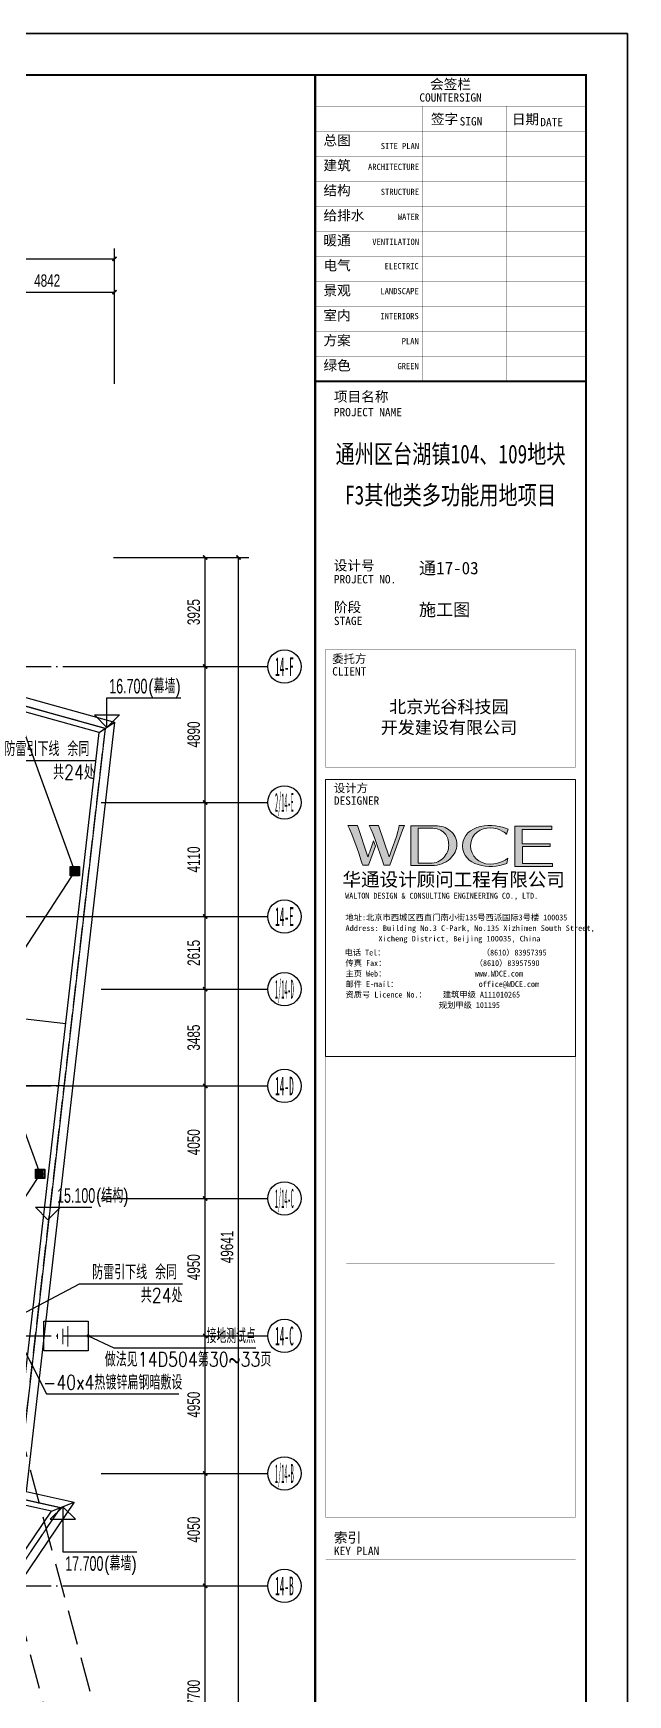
# Model space of a CAD drawing. Extents: x -233336 to 840473, y -28113 to 330904.
# Drawn here: x 807803 to 829204, y 268472 to 328295 of the extents above; entities that cross this region are included whole.
import ezdxf
from ezdxf.enums import TextEntityAlignment as Align
from ezdxf.xclip import XClip

# ---------------------------------------------------------------- set-up
doc = ezdxf.new("R2010")
doc.units = 0
doc.header["$LTSCALE"] = 1000
doc.header["$XCLIPFRAME"] = 2
for name, pattern in [('104-14# 核心筒$0$DOTE', [2.42, 2, -0.2, 0.02, -0.2]), ('DASH', [0.35, 0.25, -0.1]), ('X-104 14#平面$0$DASH', [0.35, 0.25, -0.1])]:
    doc.linetypes.add(name, pattern=pattern)
doc.layers.get('0').update_dxf_attribs({"linetype": 'CONTINUOUS'})
doc.layers.get('Defpoints').update_dxf_attribs({"linetype": 'CONTINUOUS'})
for name, color, linetype in [('104-14# 核心筒$0$01-标注_轴线坐标', 8, 'CONTINUOUS'), ('104-14# 核心筒$0$A_AXIS-轴线', 8, '104-14# 核心筒$0$DOTE'), ('104-14# 核心筒$0$AXIS_TEXT', 7, 'CONTINUOUS'), ('AXIS_TEXT', 7, 'CONTINUOUS'), ('DIM-插座', 80, 'CONTINUOUS'), ('ELEMENT', 3, 'CONTINUOUS'), ('EQUIP-插座', 80, 'CONTINUOUS'), ('LIGHTNING_DIM', 80, 'CONTINUOUS'), ('TEL_LEAD', 80, 'CONTINUOUS'), ('WIRE-避雷', 130, 'CONTINUOUS'), ('X-104 14#平面$0$01-标注_标高', 8, 'CONTINUOUS'), ('X-104 14#平面$0$02-TEXT_标注', 9, 'CONTINUOUS'), ('X-104 14#平面$0$A-O_分水线', 8, 'CONTINUOUS'), ('X-104 14#平面$0$A-O_屋面', 8, 'CONTINUOUS'), ('X-104 14#平面$0$A-TECH_结构', 8, 'CONTINUOUS')]:
    doc.layers.add(name, color=color, linetype=linetype)
doc.layers.add('X-104 14#平面$0$04-不打印_辅助线', color=8, linetype='CONTINUOUS', plot=False)
doc.styles.add('104-14# 核心筒$0$_TCH_AXIS', font='STXIHEI.TTF', dxfattribs={"width": 0.8})
doc.styles.add('104-14# 核心筒$0$_TCH_DIM_T3', font='ros.shx', dxfattribs={"width": 0.705882, "bigfont": 'jd.shx'})
doc.styles.add('_TEL_DIM', font='ROMANS2', dxfattribs={"width": 0.8, "height": 3.5, "bigfont": 'HZDF2'})
doc.styles.add('COMPLEX', font='COMPLEX')
doc.styles.get("Standard").update_dxf_attribs({"font": 'GBENOR', "bigfont": 'GBCBIG'})
doc.styles.add('X-104 14#平面$0$_TCH_DIM', font='ros.shx', dxfattribs={"width": 0.8, "bigfont": 'jd.shx'})
doc.styles.add('图签信息$0$hwxh', font='STXIHEI.TTF')
doc.styles.add('图签信息$0$华文细黑', font='STXIHEI.TTF', dxfattribs={"height": 10})
doc.dimstyles.new('104-14# 核心筒$0$_TCH_ARCH&&150', dxfattribs={"dimtxt": 446.25, "dimasz": 150, "dimexe": 375, "dimexo": 450, "dimgap": 189.375, "dimtad": 1, "dimdec": 0, "dimzin": 0, "dimdsep": 46, "dimtxsty": '104-14# 核心筒$0$_TCH_DIM_T3', "dimblk": '104-14# 核心筒$0$_ArchTick', "dimcen": 0.09, "dimclrt": 7, "dimazin": 2, "dimtfac": 1, "dimtdec": 0, "dimtix": 1, "dimtmove": 2, "dimatfit": 3, "dimfxl": 0, "dimtolj": 1, "dimtzin": 0, "dimarcsym": 0})

# ---------------------------------------------------------------- blocks, each defined once
blk = doc.blocks.new('图框-A1+1-4')
for points, const_width in [([(0, 0), (1051, 0), (1051, 594), (0, 594)], 0.05), ([(976, 584), (25, 584), (25, 10), (976, 10)], 0.5)]:
    blk.add_lwpolyline(points, close=True, dxfattribs=dict(const_width=const_width))
at = {"const_width": 0.05}
blk.add_lwpolyline([(1051, 297), (1049, 297)], dxfattribs=at)
blk = doc.blocks.new('图签信息$0$logo2')
h = blk.add_hatch(color=7)
h.paths.add_polyline_path([(19.02, -7.36), (15.84, -7.36), (15.84, -3.97), (18.97, -3.97), (18.97, -4.24), (16.46, -4.24), (16.46, -5.45), (18.81, -5.45), (18.81, -5.69), (16.47, -5.69), (16.47, -7.12), (19.02, -7.12)])
edge = h.paths.add_edge_path()
edge.add_spline(control_points=[(15.26, -4.21), (15.26, -4.21), (15.13, -4.65), (15.13, -4.65), (15.13, -4.65), (14.62, -4.1), (13.73, -4.1), (13.04, -4.1), (12.07, -4.54), (12.08, -5.62), (12.08, -6.49), (12.77, -7.16), (13.73, -7.17), (14.66, -7.17), (15.23, -6.68), (15.23, -6.68), (15.23, -6.68), (15.16, -7.11), (15.16, -7.11), (13.63, -7.7), (11.42, -7.29), (11.41, -5.64), (11.4, -3.72), (14.16, -3.66), (15.26, -4.21)], knot_values=[0, 0, 0, 0, 1, 1, 1, 2, 2, 2, 3, 3, 3, 4, 4, 4, 5, 5, 5, 6, 6, 6, 7, 7, 7, 8, 8, 8, 8], degree=3, periodic=0)
edge = h.paths.add_edge_path(flags=16)
edge.add_spline(control_points=[(10.23, -5.57), (10.23, -5.16), (10.12, -4.83), (9.9, -4.58), (9.63, -4.27), (9.23, -4.12), (8.69, -4.12), (8.69, -4.12), (7.64, -4.12), (7.64, -4.12), (7.64, -4.12), (7.64, -7.1), (7.64, -7.1), (7.64, -7.1), (8.66, -7.1), (8.66, -7.1), (9.13, -7.1), (9.52, -6.93), (9.82, -6.6), (10.09, -6.31), (10.23, -5.96), (10.23, -5.57)], knot_values=[0, 0, 0, 0, 1, 1, 1, 2, 2, 2, 3, 3, 3, 4, 4, 4, 5, 5, 5, 6, 6, 6, 7, 7, 7, 7], degree=3, periodic=0)
edge = h.paths.add_edge_path()
edge.add_spline(control_points=[(10.92, -5.51), (10.92, -5.96), (10.72, -6.37), (10.34, -6.72), (9.92, -7.1), (9.41, -7.29), (8.82, -7.29), (8.82, -7.29), (7.03, -7.29), (7.03, -7.29), (7.03, -7.29), (7.03, -3.92), (7.03, -3.92), (7.03, -3.92), (9.1, -3.92), (9.1, -3.92), (9.59, -3.92), (10.01, -4.06), (10.36, -4.34), (10.73, -4.64), (10.92, -5.03), (10.92, -5.51)], knot_values=[0, 0, 0, 0, 1, 1, 1, 2, 2, 2, 3, 3, 3, 4, 4, 4, 5, 5, 5, 6, 6, 6, 7, 7, 7, 7], degree=3, periodic=0)
at = {"lineweight": 0}
blk.add_lwpolyline([(19.02, -7.36), (15.84, -7.36), (15.84, -3.97), (18.97, -3.97), (18.97, -4.24), (16.46, -4.24), (16.46, -5.45), (18.81, -5.45), (18.81, -5.69), (16.47, -5.69), (16.47, -7.12), (19.02, -7.12), (19.02, -7.36)], dxfattribs=at)
for points, knots in [([(10.92, -5.51), (10.92, -5.96), (10.72, -6.37), (10.34, -6.72), (9.92, -7.1), (9.41, -7.29), (8.82, -7.29), (8.82, -7.29), (7.03, -7.29), (7.03, -7.29), (7.03, -7.29), (7.03, -3.92), (7.03, -3.92), (7.03, -3.92), (9.1, -3.92), (9.1, -3.92), (9.59, -3.92), (10.01, -4.06), (10.36, -4.34), (10.73, -4.64), (10.92, -5.03), (10.92, -5.51)], [0, 0, 0, 0, 1, 1, 1, 2, 2, 2, 3, 3, 3, 4, 4, 4, 5, 5, 5, 6, 6, 6, 7, 7, 7, 7]), ([(10.23, -5.57), (10.23, -5.16), (10.12, -4.83), (9.9, -4.58), (9.63, -4.27), (9.23, -4.12), (8.69, -4.12), (8.69, -4.12), (7.64, -4.12), (7.64, -4.12), (7.64, -4.12), (7.64, -7.1), (7.64, -7.1), (7.64, -7.1), (8.66, -7.1), (8.66, -7.1), (9.13, -7.1), (9.52, -6.93), (9.82, -6.6), (10.09, -6.31), (10.23, -5.96), (10.23, -5.57)], [0, 0, 0, 0, 1, 1, 1, 2, 2, 2, 3, 3, 3, 4, 4, 4, 5, 5, 5, 6, 6, 6, 7, 7, 7, 7]), ([(15.26, -4.21), (15.26, -4.21), (15.13, -4.65), (15.13, -4.65), (15.13, -4.65), (14.62, -4.1), (13.73, -4.1), (13.04, -4.1), (12.07, -4.54), (12.08, -5.62), (12.08, -6.49), (12.77, -7.16), (13.73, -7.17), (14.66, -7.17), (15.23, -6.68), (15.23, -6.68), (15.23, -6.68), (15.16, -7.11), (15.16, -7.11), (13.63, -7.7), (11.42, -7.29), (11.41, -5.64), (11.4, -3.72), (14.16, -3.66), (15.26, -4.21)], [0, 0, 0, 0, 1, 1, 1, 2, 2, 2, 3, 3, 3, 4, 4, 4, 5, 5, 5, 6, 6, 6, 7, 7, 7, 8, 8, 8, 8])]:
    blk.add_open_spline(points, degree=3, knots=knots, dxfattribs=at)
blk = doc.blocks.new('图签信息$0$logo1')
h = blk.add_hatch(color=8)
edge = h.paths.add_edge_path()
edge.add_spline(control_points=[(3.86, -5.21), (3.63, -5.88), (3.39, -6.56), (3.39, -6.56), (3.39, -6.56), (2.5, -3.91), (2.5, -3.91), (2.5, -3.91), (1.8, -3.91), (1.69, -3.91), (2.02, -4.39), (2.95, -7.27), (2.95, -7.27), (2.95, -7.27), (3.44, -7.27), (3.44, -7.27), (3.44, -7.27), (4.03, -5.66), (4.03, -5.66), (4.03, -5.66), (3.86, -5.21), (3.86, -5.21)], knot_values=[0, 0, 0, 0, 1, 1, 1, 2, 2, 2, 3, 3, 3, 4, 4, 4, 5, 5, 5, 6, 6, 6, 7, 7, 7, 7], degree=3, periodic=0)
h = blk.add_hatch(color=7)
edge = h.paths.add_edge_path()
edge.add_spline(control_points=[(6.04, -3.91), (6.09, -4.1), (5.2, -6.56), (5.2, -6.56), (5.2, -6.56), (4.3, -3.91), (4.3, -3.91), (4.3, -3.91), (3.6, -3.91), (3.49, -3.91), (3.82, -4.39), (4.75, -7.27), (4.75, -7.27), (4.75, -7.27), (5.24, -7.27), (5.24, -7.27), (5.24, -7.27), (6.33, -4.3), (6.33, -4.3), (6.33, -4.3), (6.48, -3.91), (6.48, -3.91), (6.48, -3.91), (6.21, -3.91), (6.04, -3.91)], knot_values=[0, 0, 0, 0, 1, 1, 1, 2, 2, 2, 3, 3, 3, 4, 4, 4, 5, 5, 5, 6, 6, 6, 7, 7, 7, 8, 8, 8, 8], degree=3, periodic=0)
at = {"color": 8, "lineweight": 0}
blk.add_open_spline([(3.86, -5.21), (3.63, -5.88), (3.39, -6.56), (3.39, -6.56), (3.39, -6.56), (2.5, -3.91), (2.5, -3.91), (2.5, -3.91), (1.8, -3.91), (1.69, -3.91), (2.02, -4.39), (2.95, -7.27), (2.95, -7.27), (2.95, -7.27), (3.44, -7.27), (3.44, -7.27), (3.44, -7.27), (4.03, -5.66), (4.03, -5.66), (4.03, -5.66), (3.86, -5.21), (3.86, -5.21)], degree=3, knots=[0, 0, 0, 0, 1, 1, 1, 2, 2, 2, 3, 3, 3, 4, 4, 4, 5, 5, 5, 6, 6, 6, 7, 7, 7, 7], dxfattribs=at)
at = {"lineweight": 0}
blk.add_open_spline([(6.04, -3.91), (6.09, -4.1), (5.2, -6.56), (5.2, -6.56), (5.2, -6.56), (4.3, -3.91), (4.3, -3.91), (4.3, -3.91), (3.6, -3.91), (3.49, -3.91), (3.82, -4.39), (4.75, -7.27), (4.75, -7.27), (4.75, -7.27), (5.24, -7.27), (5.24, -7.27), (5.24, -7.27), (6.33, -4.3), (6.33, -4.3), (6.33, -4.3), (6.48, -3.91), (6.48, -3.91), (6.48, -3.91), (6.21, -3.91), (6.04, -3.91)], degree=3, knots=[0, 0, 0, 0, 1, 1, 1, 2, 2, 2, 3, 3, 3, 4, 4, 4, 5, 5, 5, 6, 6, 6, 7, 7, 7, 8, 8, 8, 8], dxfattribs=at)
blk.add_blockref('图签信息$0$logo2', (0, 0))
blk = doc.blocks.new('图签信息$0$时间-logo')
at = {"layer": 'Defpoints', "lineweight": 0}
blk.add_lwpolyline([(0, -23.46), (-21.17, -23.46), (-21.17, 0), (0, 0), (0, -23.46)], dxfattribs=at)
blk.add_blockref('图签信息$0$logo1', (-20.97, 0))
at = {"style": '图签信息$0$hwxh'}
for s, height, p in [('华通设计顾问工程有限公司 ', 1.15, (-19.73, -9.05)), ('WALTON DESIGN & CONSULTING ENGINEERING CO., LTD.', 0.5, (-19.5, -10.1)), ('Address: Building No.3 C-Park, No.135 Xizhimen South Street, ', 0.47, (-19.48, -12.83)), ('地址:北京市西城区西直门南小街135号西派国际3号楼 100035', 0.5, (-19.48, -11.94)), ('Xicheng District, Beijing 100035, China ', 0.47, (-16.69, -13.72)), ('电话 Tel：                        （8610）83957395 ', 0.5, (-19.56, -14.91)), ('传真 Fax：                      （8610）83957590 ', 0.5, (-19.48, -15.8)), ('主页 Web：                      www.WDCE.com ', 0.5, (-19.48, -16.69)), ('资质号 Licence No.：    建筑甲级 A111010265 ', 0.5, (-19.48, -18.47)), ('邮件 E-mail：                    office@WDCE.com ', 0.5, (-19.48, -17.58)), ('   规划甲级 101195', 0.5, (-12.6, -19.36))]:
    blk.add_text(s, height=height, dxfattribs=at).set_placement(p)
blk = doc.blocks.new('图签信息')
at = {"const_width": 0.5}
for points in [[(-65, 574), (-65, 500.5), (0, 500.5), (0, 574)], [(-65, 0), (0, 0), (0, 500.5), (-65, 500.5)]]:
    blk.add_lwpolyline(points, close=True, dxfattribs=at)
at = {"const_width": 0.05}
for points in [[(-65, 566.5), (0, 566.5)], [(-39.14, 566.5), (-39.14, 500.5)], [(-19.1, 566.5), (-19.1, 500.5)], [(-65, 560.5), (0, 560.5)], [(-65, 554.5), (0, 554.5)], [(-65, 548.5), (0, 548.5)], [(-65, 542.5), (0, 542.5)], [(-65, 536.5), (0, 536.5)], [(-65, 530.5), (0, 530.5)], [(-65, 524.5), (0, 524.5)], [(-65, 518.5), (0, 518.5)], [(-65, 512.5), (0, 512.5)], [(-65, 512.5), (0, 512.5)], [(-65, 506.5), (0, 506.5)], [(-65, 500.5), (0, 500.5)], [(-62.5, 450.87), (-2.5, 450.87)], [(-62.5, 440.87), (-2.5, 440.87)], [(-2.5, 407.85), (-2.5, 436.12), (-62.5, 436.12), (-62.5, 407.85)], [(-62.5, 407.85), (-2.5, 407.85)], [(-62.5, 404.92), (-62.5, 227.83)], [(-62.5, 404.92), (-2.5, 404.92)], [(-62.5, 227.83), (-2.5, 227.83), (-2.5, 404.92)], [(-57.5, 338.36), (-7.5, 338.36)], [(-57.5, 288.83), (-7.5, 288.83)], [(-57.5, 234.85), (-7.5, 234.85)], [(-62.5, 227.83), (-2.5, 227.83)], [(-62.5, 217.74), (-2.5, 217.74)]]:
    blk.add_lwpolyline(points, dxfattribs=at)
at = {"ltscale": 0.001, "xscale": 2.834689937531525, "yscale": 2.834689937531525, "zscale": 2.834689937531525}
blk.add_blockref('图签信息$0$时间-logo', (-2.5, 404.92), dxfattribs=at)
at = {"style": '图签信息$0$华文细黑'}
for s, height, p in [('会签栏', 2.4, (-32.5, 573)), ('COUNTERSIGN', 2, (-32.5, 569.6))]:
    blk.add_text(s, height=height, dxfattribs=at).set_placement(p, align=Align.TOP_CENTER)
for s, height, p in [('签字', 2.4, (-37.22, 564.63)), ('SIGN', 2, (-30.32, 563.88)), ('日期', 2.4, (-17.79, 564.58)), ('DATE', 2, (-10.96, 563.7)), ('总图', 2.4, (-63, 559.5)), ('建筑', 2.4, (-63, 553.5)), ('结构', 2.4, (-63, 547.5)), ('给排水', 2.4, (-63, 541.5)), ('暖通', 2.4, (-63, 535.5)), ('电气', 2.4, (-63, 529.5)), ('景观', 2.4, (-63, 523.5)), ('室内', 2.4, (-63, 517.5)), ('方案', 2.4, (-63, 511.5)), ('绿色', 2.4, (-63, 505.5)), ('项目名称', 2.4, (-60.5, 498)), ('PROJECT NAME', 2, (-60.5, 494.08)), ('设计号', 2.4, (-60.54, 457.48)), ('PROJECT NO.', 2, (-60.5, 453.97)), ('阶段', 2.4, (-60.5, 447.47)), ('STAGE', 2, (-60.5, 443.97)), ('委托方', 2, (-60.9, 434.86)), ('CLIENT', 2, (-60.9, 431.86)), ('设计方', 2, (-60.5, 403.83)), ('DESIGNER', 2, (-60.5, 400.83)), ('索引', 2.4, (-60.5, 224.14)), ('KEY PLAN', 2, (-60.5, 220.74))]:
    blk.add_text(s, height=height, dxfattribs=at).set_placement(p, align=Align.TOP_LEFT)
for s, p in [('SITE PLAN', (-40.06, 557.7)), ('ARCHITECTURE', (-40.06, 552.7)), ('STRUCTURE', (-40.06, 546.7)), ('WATER', (-40.06, 540.7)), ('VENTILATION', (-40.06, 534.7)), ('ELECTRIC', (-40.14, 528.89)), ('LANDSCAPE', (-40.14, 522.89)), ('INTERIORS', (-40.14, 516.89)), ('PLAN', (-40.14, 510.89)), ('GREEN', (-40.14, 504.89))]:
    blk.add_text(s, height=1.5, dxfattribs=at).set_placement(p, align=Align.TOP_RIGHT)
at = {"color": 4, "style": '图签信息$0$华文细黑', "width": 0.75}
for s, p in [('通州区台湖镇104、109地块', (-32.5, 480.78)), ('F3其他类多功能用地项目', (-32.5, 470.91))]:
    blk.add_text(s, height=4.5, dxfattribs=at).set_placement(p, align=Align.CENTER)
at = {"color": 4, "ltscale": 0.001, "char_height": 3, "width": 58.4895, "style": '图签信息$0$华文细黑'}
for s, insert, attachment_point in [('通17-03', (-40.06, 455.51), 4), ('施工图', (-40.06, 445.51), 4), ('北京光谷科技园\\P开发建设有限公司', (-32.9, 419.71), 5)]:
    blk.add_mtext(s, dxfattribs=dict(at, insert=insert, attachment_point=attachment_point))
blk = doc.blocks.new('图签-A1')
at = {"color": 2}
blk.add_blockref('图签信息', (0, 0), dxfattribs=at)
blk = doc.blocks.new('104-14# 核心筒$0$_ArchTick')
at = {"color": 0, "linetype": 'ByBlock', "const_width": 0.4}
blk.add_lwpolyline([(-0.5, -0.5), (0.5, 0.5)], dxfattribs=at)
blk = doc.blocks.new('*D452')
at = {"layer": '104-14# 核心筒$0$01-标注_轴线坐标', "color": 0, "lineweight": -2}
for p, q in [((115900, 318284), (115900, 321959)), ((120742, 318284), (120742, 321959)), ((115900, 321584), (120742, 321584))]:
    blk.add_line(p, q, dxfattribs=at)
at = {"layer": 'Defpoints', "color": 0}
for p in [(120742, 321584), (115900, 317834), (120742, 317834)]:
    blk.add_point(p, dxfattribs=at)
at = {"layer": '104-14# 核心筒$0$01-标注_轴线坐标', "color": 0, "lineweight": -2, "xscale": 150, "yscale": 150, "zscale": 150, "rotation": 180}
blk.add_blockref('104-14# 核心筒$0$_ArchTick', (115900, 321584), dxfattribs=at)
at = {"layer": '104-14# 核心筒$0$01-标注_轴线坐标', "color": 0, "lineweight": -2, "xscale": 150, "yscale": 150, "zscale": 150}
blk.add_blockref('104-14# 核心筒$0$_ArchTick', (120742, 321584), dxfattribs=at)
at = {"layer": '104-14# 核心筒$0$01-标注_轴线坐标', "color": 7, "insert": (118321, 321996), "char_height": 446.2, "attachment_point": 5, "style": '104-14# 核心筒$0$_TCH_DIM_T3'}
blk.add_mtext('\\A1;4842', dxfattribs=at)
blk = doc.blocks.new('_AXISO')
blk.add_circle((0, 0), 0.5)
at = {"layer": 'AXIS_TEXT', "style": 'COMPLEX', "width": 1.041667}
blk.add_attdef('A', text='', height=0.56, dxfattribs=at).set_placement((-0.25, -0.28), (0.25, -0.28), align=Align.FIT)
blk = doc.blocks.new('*D461')
at = {"layer": '104-14# 核心筒$0$01-标注_轴线坐标', "color": 0, "lineweight": -2}
for p, q in [((120710, 275000), (124385, 275000)), ((124010, 267300), (124010, 275000)), ((120710, 267300), (124385, 267300))]:
    blk.add_line(p, q, dxfattribs=at)
at = {"layer": 'Defpoints', "color": 0}
for p in [(120260, 275000), (124010, 275000), (120260, 267300)]:
    blk.add_point(p, dxfattribs=at)
at = {"layer": '104-14# 核心筒$0$01-标注_轴线坐标', "color": 0, "lineweight": -2, "xscale": 150, "yscale": 150, "zscale": 150}
for p, rotation in [((124010, 275000), 90), ((124010, 267300), 270)]:
    blk.add_blockref('104-14# 核心筒$0$_ArchTick', p, dxfattribs=dict(at, rotation=rotation))
at = {"layer": '104-14# 核心筒$0$01-标注_轴线坐标', "color": 7, "insert": (123597, 271150), "char_height": 446.2, "attachment_point": 5, "rotation": 90, "style": '104-14# 核心筒$0$_TCH_DIM_T3'}
blk.add_mtext('\\A1;7700', dxfattribs=at)
blk = doc.blocks.new('*D462')
at = {"layer": '104-14# 核心筒$0$01-标注_轴线坐标', "color": 0, "lineweight": -2}
for p, q in [((120710, 279050), (124385, 279050)), ((124010, 275000), (124010, 279050)), ((120710, 275000), (124385, 275000))]:
    blk.add_line(p, q, dxfattribs=at)
at = {"layer": 'Defpoints', "color": 0}
for p in [(120260, 279050), (124010, 279050), (120260, 275000)]:
    blk.add_point(p, dxfattribs=at)
at = {"layer": '104-14# 核心筒$0$01-标注_轴线坐标', "color": 0, "lineweight": -2, "xscale": 150, "yscale": 150, "zscale": 150}
for p, rotation in [((124010, 279050), 90), ((124010, 275000), 270)]:
    blk.add_blockref('104-14# 核心筒$0$_ArchTick', p, dxfattribs=dict(at, rotation=rotation))
at = {"layer": '104-14# 核心筒$0$01-标注_轴线坐标', "color": 7, "insert": (123597, 277025), "char_height": 446.2, "attachment_point": 5, "rotation": 90, "style": '104-14# 核心筒$0$_TCH_DIM_T3'}
blk.add_mtext('\\A1;4050', dxfattribs=at)
blk = doc.blocks.new('*D463')
at = {"layer": '104-14# 核心筒$0$01-标注_轴线坐标', "color": 0, "lineweight": -2}
for p, q in [((120710, 284000), (124385, 284000)), ((124010, 279050), (124010, 284000)), ((120710, 279050), (124385, 279050))]:
    blk.add_line(p, q, dxfattribs=at)
at = {"layer": 'Defpoints', "color": 0}
for p in [(120260, 284000), (124010, 284000), (120260, 279050)]:
    blk.add_point(p, dxfattribs=at)
at = {"layer": '104-14# 核心筒$0$01-标注_轴线坐标', "color": 0, "lineweight": -2, "xscale": 150, "yscale": 150, "zscale": 150}
for p, rotation in [((124010, 284000), 90), ((124010, 279050), 270)]:
    blk.add_blockref('104-14# 核心筒$0$_ArchTick', p, dxfattribs=dict(at, rotation=rotation))
at = {"layer": '104-14# 核心筒$0$01-标注_轴线坐标', "color": 7, "insert": (123597, 281525), "char_height": 446.2, "attachment_point": 5, "rotation": 90, "style": '104-14# 核心筒$0$_TCH_DIM_T3'}
blk.add_mtext('\\A1;4950', dxfattribs=at)
blk = doc.blocks.new('*D464')
at = {"layer": '104-14# 核心筒$0$01-标注_轴线坐标', "color": 0, "lineweight": -2}
for p, q in [((120710, 288950), (124385, 288950)), ((124010, 284000), (124010, 288950)), ((120710, 284000), (124385, 284000))]:
    blk.add_line(p, q, dxfattribs=at)
at = {"layer": 'Defpoints', "color": 0}
for p in [(120260, 288950), (124010, 288950), (120260, 284000)]:
    blk.add_point(p, dxfattribs=at)
at = {"layer": '104-14# 核心筒$0$01-标注_轴线坐标', "color": 0, "lineweight": -2, "xscale": 150, "yscale": 150, "zscale": 150}
for p, rotation in [((124010, 288950), 90), ((124010, 284000), 270)]:
    blk.add_blockref('104-14# 核心筒$0$_ArchTick', p, dxfattribs=dict(at, rotation=rotation))
at = {"layer": '104-14# 核心筒$0$01-标注_轴线坐标', "color": 7, "insert": (123597, 286475), "char_height": 446.2, "attachment_point": 5, "rotation": 90, "style": '104-14# 核心筒$0$_TCH_DIM_T3'}
blk.add_mtext('\\A1;4950', dxfattribs=at)
blk = doc.blocks.new('*D465')
at = {"layer": '104-14# 核心筒$0$01-标注_轴线坐标', "color": 0, "lineweight": -2}
for p, q in [((120710, 293000), (124385, 293000)), ((124010, 288950), (124010, 293000)), ((120710, 288950), (124385, 288950))]:
    blk.add_line(p, q, dxfattribs=at)
at = {"layer": 'Defpoints', "color": 0}
for p in [(120260, 293000), (124010, 293000), (120260, 288950)]:
    blk.add_point(p, dxfattribs=at)
at = {"layer": '104-14# 核心筒$0$01-标注_轴线坐标', "color": 0, "lineweight": -2, "xscale": 150, "yscale": 150, "zscale": 150}
for p, rotation in [((124010, 293000), 90), ((124010, 288950), 270)]:
    blk.add_blockref('104-14# 核心筒$0$_ArchTick', p, dxfattribs=dict(at, rotation=rotation))
at = {"layer": '104-14# 核心筒$0$01-标注_轴线坐标', "color": 7, "insert": (123597, 290975), "char_height": 446.2, "attachment_point": 5, "rotation": 90, "style": '104-14# 核心筒$0$_TCH_DIM_T3'}
blk.add_mtext('\\A1;4050', dxfattribs=at)
blk = doc.blocks.new('*D466')
at = {"layer": '104-14# 核心筒$0$01-标注_轴线坐标', "color": 0, "lineweight": -2}
for p, q in [((120710, 296485), (124385, 296485)), ((124010, 293000), (124010, 296485)), ((120710, 293000), (124385, 293000))]:
    blk.add_line(p, q, dxfattribs=at)
at = {"layer": 'Defpoints', "color": 0}
for p in [(120260, 296485), (124010, 296485), (120260, 293000)]:
    blk.add_point(p, dxfattribs=at)
at = {"layer": '104-14# 核心筒$0$01-标注_轴线坐标', "color": 0, "lineweight": -2, "xscale": 150, "yscale": 150, "zscale": 150}
for p, rotation in [((124010, 296485), 90), ((124010, 293000), 270)]:
    blk.add_blockref('104-14# 核心筒$0$_ArchTick', p, dxfattribs=dict(at, rotation=rotation))
at = {"layer": '104-14# 核心筒$0$01-标注_轴线坐标', "color": 7, "insert": (123597, 294742), "char_height": 446.2, "attachment_point": 5, "rotation": 90, "style": '104-14# 核心筒$0$_TCH_DIM_T3'}
blk.add_mtext('\\A1;3485', dxfattribs=at)
blk = doc.blocks.new('*D467')
at = {"layer": '104-14# 核心筒$0$01-标注_轴线坐标', "color": 0, "lineweight": -2}
for p, q in [((120710, 299100), (124385, 299100)), ((124010, 296485), (124010, 299100)), ((120710, 296485), (124385, 296485))]:
    blk.add_line(p, q, dxfattribs=at)
at = {"layer": 'Defpoints', "color": 0}
for p in [(120260, 299100), (124010, 299100), (120260, 296485)]:
    blk.add_point(p, dxfattribs=at)
at = {"layer": '104-14# 核心筒$0$01-标注_轴线坐标', "color": 0, "lineweight": -2, "xscale": 150, "yscale": 150, "zscale": 150}
for p, rotation in [((124010, 299100), 90), ((124010, 296485), 270)]:
    blk.add_blockref('104-14# 核心筒$0$_ArchTick', p, dxfattribs=dict(at, rotation=rotation))
at = {"layer": '104-14# 核心筒$0$01-标注_轴线坐标', "color": 7, "insert": (123597, 297792), "char_height": 446.2, "attachment_point": 5, "rotation": 90, "style": '104-14# 核心筒$0$_TCH_DIM_T3'}
blk.add_mtext('\\A1;2615', dxfattribs=at)
blk = doc.blocks.new('*D468')
at = {"layer": '104-14# 核心筒$0$01-标注_轴线坐标', "color": 0, "lineweight": -2}
for p, q in [((120710, 303210), (124385, 303210)), ((124010, 299100), (124010, 303210)), ((120710, 299100), (124385, 299100))]:
    blk.add_line(p, q, dxfattribs=at)
at = {"layer": 'Defpoints', "color": 0}
for p in [(120260, 303210), (124010, 303210), (120260, 299100)]:
    blk.add_point(p, dxfattribs=at)
at = {"layer": '104-14# 核心筒$0$01-标注_轴线坐标', "color": 0, "lineweight": -2, "xscale": 150, "yscale": 150, "zscale": 150}
for p, rotation in [((124010, 303210), 90), ((124010, 299100), 270)]:
    blk.add_blockref('104-14# 核心筒$0$_ArchTick', p, dxfattribs=dict(at, rotation=rotation))
at = {"layer": '104-14# 核心筒$0$01-标注_轴线坐标', "color": 7, "insert": (123597, 301155), "char_height": 446.2, "attachment_point": 5, "rotation": 90, "style": '104-14# 核心筒$0$_TCH_DIM_T3'}
blk.add_mtext('\\A1;4110', dxfattribs=at)
blk = doc.blocks.new('*D469')
at = {"layer": '104-14# 核心筒$0$01-标注_轴线坐标', "color": 0, "lineweight": -2}
for p, q in [((120710, 308100), (124385, 308100)), ((124010, 303210), (124010, 308100)), ((120710, 303210), (124385, 303210))]:
    blk.add_line(p, q, dxfattribs=at)
at = {"layer": 'Defpoints', "color": 0}
for p in [(120260, 308100), (124010, 308100), (120260, 303210)]:
    blk.add_point(p, dxfattribs=at)
at = {"layer": '104-14# 核心筒$0$01-标注_轴线坐标', "color": 0, "lineweight": -2, "xscale": 150, "yscale": 150, "zscale": 150}
for p, rotation in [((124010, 308100), 90), ((124010, 303210), 270)]:
    blk.add_blockref('104-14# 核心筒$0$_ArchTick', p, dxfattribs=dict(at, rotation=rotation))
at = {"layer": '104-14# 核心筒$0$01-标注_轴线坐标', "color": 7, "insert": (123597, 305655), "char_height": 446.2, "attachment_point": 5, "rotation": 90, "style": '104-14# 核心筒$0$_TCH_DIM_T3'}
blk.add_mtext('\\A1;4890', dxfattribs=at)
blk = doc.blocks.new('*D470')
at = {"layer": '104-14# 核心筒$0$01-标注_轴线坐标', "color": 0, "lineweight": -2}
for p, q in [((120710, 312025), (124385, 312025)), ((124010, 308100), (124010, 312025)), ((120710, 308100), (124385, 308100))]:
    blk.add_line(p, q, dxfattribs=at)
at = {"layer": 'Defpoints', "color": 0}
for p in [(120260, 312025), (124010, 312025), (120260, 308100)]:
    blk.add_point(p, dxfattribs=at)
at = {"layer": '104-14# 核心筒$0$01-标注_轴线坐标', "color": 0, "lineweight": -2, "xscale": 150, "yscale": 150, "zscale": 150}
for p, rotation in [((124010, 312025), 90), ((124010, 308100), 270)]:
    blk.add_blockref('104-14# 核心筒$0$_ArchTick', p, dxfattribs=dict(at, rotation=rotation))
at = {"layer": '104-14# 核心筒$0$01-标注_轴线坐标', "color": 7, "insert": (123597, 310063), "char_height": 446.2, "attachment_point": 5, "rotation": 90, "style": '104-14# 核心筒$0$_TCH_DIM_T3'}
blk.add_mtext('\\A1;3925', dxfattribs=at)
blk = doc.blocks.new('*D478')
at = {"layer": '104-14# 核心筒$0$01-标注_轴线坐标', "color": 0, "lineweight": -2}
for p, q in [((-6010, 318284), (-6010, 323159)), ((120742, 318284), (120742, 323159)), ((-6010, 322784), (120742, 322784))]:
    blk.add_line(p, q, dxfattribs=at)
at = {"layer": 'Defpoints', "color": 0}
for p in [(120742, 322784), (-6010, 317834), (120742, 317834)]:
    blk.add_point(p, dxfattribs=at)
at = {"layer": '104-14# 核心筒$0$01-标注_轴线坐标', "color": 0, "lineweight": -2, "xscale": 150, "yscale": 150, "zscale": 150, "rotation": 180}
blk.add_blockref('104-14# 核心筒$0$_ArchTick', (-6010, 322784), dxfattribs=at)
at = {"layer": '104-14# 核心筒$0$01-标注_轴线坐标', "color": 0, "lineweight": -2, "xscale": 150, "yscale": 150, "zscale": 150}
blk.add_blockref('104-14# 核心筒$0$_ArchTick', (120742, 322784), dxfattribs=at)
at = {"layer": '104-14# 核心筒$0$01-标注_轴线坐标', "color": 7, "insert": (57366, 323196), "char_height": 446.2, "attachment_point": 5, "style": '104-14# 核心筒$0$_TCH_DIM_T3'}
blk.add_mtext('\\A1;126752', dxfattribs=at)
blk = doc.blocks.new('*D480')
at = {"layer": '104-14# 核心筒$0$01-标注_轴线坐标', "color": 0, "lineweight": -2}
for p, q in [((120710, 312025), (125585, 312025)), ((125210, 262384), (125210, 312025)), ((120710, 262384), (125585, 262384))]:
    blk.add_line(p, q, dxfattribs=at)
at = {"layer": 'Defpoints', "color": 0}
for p in [(120260, 312025), (125210, 312025), (120260, 262384)]:
    blk.add_point(p, dxfattribs=at)
at = {"layer": '104-14# 核心筒$0$01-标注_轴线坐标', "color": 0, "lineweight": -2, "xscale": 150, "yscale": 150, "zscale": 150}
for p, rotation in [((125210, 312025), 90), ((125210, 262384), 270)]:
    blk.add_blockref('104-14# 核心筒$0$_ArchTick', p, dxfattribs=dict(at, rotation=rotation))
at = {"layer": '104-14# 核心筒$0$01-标注_轴线坐标', "color": 7, "insert": (124797, 287204), "char_height": 446.2, "attachment_point": 5, "rotation": 90, "style": '104-14# 核心筒$0$_TCH_DIM_T3'}
blk.add_mtext('\\A1;49641', dxfattribs=at)
blk = doc.blocks.new('X-104 14#平面$0$0000')
for points in [[(77922, 31708), (75800, 37532)], [(77922, 31708), (74572, 26572)], [(76671, 20811), (74572, 26572)], [(74572, 26572), (77594, 26226)], [(76671, 20811), (74500, 17483)]]:
    blk.add_lwpolyline(points)
blk = doc.blocks.new('X-104 14#平面$0$jtkjuyriuy')
h = blk.add_hatch()
h.set_pattern_fill('ANSI31', color=8, scale=30, angle=45)
h.set_pattern_definition([(90, (0, 0), (-47.625, 1e-14), [])])
h.paths.add_polyline_path([(-138, 138), (138, 138), (138, -138), (-138, -138)])
for points in [[(-168, 168), (168, 168), (168, -168), (-168, -168)], [(-138, 138), (138, 138), (138, -138), (-138, -138)]]:
    blk.add_lwpolyline(points, close=True)
at = {"layer": 'X-104 14#平面$0$04-不打印_辅助线'}
for p, q in [((-168, 0), (168, 0)), ((0, 168), (0, -168))]:
    blk.add_line(p, q, dxfattribs=at)
blk = doc.blocks.new('X-104 14#平面$0$ddddllll')
at = {"layer": 'X-104 14#平面$0$A-O_分水线'}
for p in [(95022, 31408), (93771, 20511)]:
    blk.add_blockref('X-104 14#平面$0$jtkjuyriuy', p, dxfattribs=at)
blk = doc.blocks.new('X-104 14#平面$0$000003333')
for centre in [(119322, 300737), (118071, 289840)]:
    blk.add_circle(centre, 50)
blk = doc.blocks.new('$element$00000390')
at = {"const_width": 0.0233}
for points in [[(0, 0), (0, -0.375)], [(-0.25, -0.375), (0.25, -0.375)], [(-0.188, -0.5), (0.188, -0.5)], [(-0.062, -0.625), (0.062, -0.625)]]:
    blk.add_lwpolyline(points, dxfattribs=at)
at = {"flags": 9}
blk.add_attdef('S', (0, 0), '', height=0.00000667, dxfattribs=at)
blk = doc.blocks.new('接地测试点')
at = {"layer": 'ELEMENT'}
blk.add_lwpolyline([(460700, 125349), (462290, 125349), (462290, 124279), (460700, 124279)], close=True, dxfattribs=at)
at = {"layer": 'ELEMENT', "xscale": 1500, "yscale": 1500, "zscale": 1500, "rotation": 270}
blk.add_blockref('$element$00000390', (462125, 124800), dxfattribs=at)
blk = doc.blocks.new('104-14# 核心筒')
at = {"layer": '104-14# 核心筒$0$01-标注_轴线坐标'}
for p, q in [((120259.9, 308100), (126259.9, 308100)), ((120259.9, 303210.4), (126259.9, 303210.4)), ((120259.9, 299100), (126259.9, 299100)), ((120259.9, 296484.9), (126259.9, 296484.9)), ((120259.9, 293000), (126259.9, 293000)), ((120259.9, 288950), (126259.9, 288950)), ((120259.9, 284000), (126259.9, 284000)), ((120259.9, 279050), (126259.9, 279050)), ((120259.9, 275000), (126259.9, 275000))]:
    blk.add_line(p, q, dxfattribs=at)
at = {"layer": '104-14# 核心筒$0$A_AXIS-轴线'}
for p, q in [((-9370.1, 308100), (120259.9, 308100)), ((-9370.1, 299100), (120259.9, 299100)), ((-9370.1, 293000), (120259.9, 293000)), ((-9370.1, 284000), (120259.9, 284000)), ((-9370.1, 275000), (120259.9, 275000))]:
    blk.add_line(p, q, dxfattribs=at)
at = {"layer": '104-14# 核心筒$0$01-标注_轴线坐标'}
ref = blk.add_blockref('_AXISO', (126859.9, 308100), dxfattribs=dict(at, xscale=1200, yscale=1200, zscale=1200))
ref.add_attrib('A', '14-F', dxfattribs={"layer": '104-14# 核心筒$0$AXIS_TEXT', "height": 678.82, "style": '104-14# 核心筒$0$_TCH_AXIS', "width": 0.485065}).set_placement((126520.5, 307760.6), (127199.3, 307760.6), align=Align.FIT)
ref = blk.add_blockref('_AXISO', (126859.9, 303210.4), dxfattribs=dict(at, xscale=1200, yscale=1200, zscale=1200))
ref.add_attrib('A', '2/14-E', dxfattribs={"layer": '104-14# 核心筒$0$AXIS_TEXT', "height": 678.82, "style": '104-14# 核心筒$0$_TCH_AXIS', "width": 0.314712}).set_placement((126520.5, 302871), (127199.3, 302871), align=Align.FIT)
ref = blk.add_blockref('_AXISO', (126859.9, 299100), dxfattribs=dict(at, xscale=1200, yscale=1200, zscale=1200))
ref.add_attrib('A', '14-E', dxfattribs={"layer": '104-14# 核心筒$0$AXIS_TEXT', "height": 678.82, "style": '104-14# 核心筒$0$_TCH_AXIS', "width": 0.472546}).set_placement((126520.5, 298760.6), (127199.3, 298760.6), align=Align.FIT)
ref = blk.add_blockref('_AXISO', (126859.9, 296484.9), dxfattribs=dict(at, xscale=1200, yscale=1200, zscale=1200))
ref.add_attrib('A', '1/14-D', dxfattribs={"layer": '104-14# 核心筒$0$AXIS_TEXT', "height": 678.82, "style": '104-14# 核心筒$0$_TCH_AXIS', "width": 0.294094}).set_placement((126520.5, 296145.5), (127199.3, 296145.5), align=Align.FIT)
ref = blk.add_blockref('_AXISO', (126859.9, 293000), dxfattribs=dict(at, xscale=1200, yscale=1200, zscale=1200))
ref.add_attrib('A', '14-D', dxfattribs={"layer": '104-14# 核心筒$0$AXIS_TEXT', "height": 678.82, "style": '104-14# 核心筒$0$_TCH_AXIS', "width": 0.427541}).set_placement((126520.5, 292660.6), (127199.3, 292660.6), align=Align.FIT)
ref = blk.add_blockref('_AXISO', (126859.9, 288950), dxfattribs=dict(at, xscale=1200, yscale=1200, zscale=1200))
ref.add_attrib('A', '1/14-C', dxfattribs={"layer": '104-14# 核心筒$0$AXIS_TEXT', "height": 678.82, "style": '104-14# 核心筒$0$_TCH_AXIS', "width": 0.287839}).set_placement((126520.5, 288610.6), (127199.3, 288610.6), align=Align.FIT)
ref = blk.add_blockref('_AXISO', (126859.9, 284000), dxfattribs=dict(at, xscale=1200, yscale=1200, zscale=1200))
ref.add_attrib('A', '14-C', dxfattribs={"layer": '104-14# 核心筒$0$AXIS_TEXT', "height": 678.82, "style": '104-14# 核心筒$0$_TCH_AXIS', "width": 0.414447}).set_placement((126520.5, 283660.6), (127199.3, 283660.6), align=Align.FIT)
ref = blk.add_blockref('_AXISO', (126859.9, 279050), dxfattribs=dict(at, xscale=1200, yscale=1200, zscale=1200))
ref.add_attrib('A', '1/14-B', dxfattribs={"layer": '104-14# 核心筒$0$AXIS_TEXT', "height": 678.82, "style": '104-14# 核心筒$0$_TCH_AXIS', "width": 0.310732}).set_placement((126520.5, 278710.6), (127199.3, 278710.6), align=Align.FIT)
ref = blk.add_blockref('_AXISO', (126859.9, 275000), dxfattribs=dict(at, xscale=1200, yscale=1200, zscale=1200))
ref.add_attrib('A', '14-B', dxfattribs={"layer": '104-14# 核心筒$0$AXIS_TEXT', "height": 678.82, "style": '104-14# 核心筒$0$_TCH_AXIS', "width": 0.46363}).set_placement((126520.5, 274660.6), (127199.3, 274660.6), align=Align.FIT)
for p1, p2, distance, text, picture, middle in [((-6009.8, 317833.6), (120741.8, 317833.6), 4950, '126752', '*D478', (57366, 323196.1)), ((115900, 317833.6), (120741.8, 317833.6), 3750, '4842', '*D452', (118320.9, 321996.1)), ((120259.9, 308100), (120259.9, 312025), -3750, '3925', '*D470', (123597.4, 310062.5)), ((120259.9, 262383.6), (120259.9, 312025), -4950, '49641', '*D480', (124797.4, 287204.3)), ((120259.9, 303210.4), (120259.9, 308100), -3750, '4890', '*D469', (123597.4, 305655.2)), ((120259.9, 299100), (120259.9, 303210.4), -3750, '4110', '*D468', (123597.4, 301155.2)), ((120259.9, 296484.9), (120259.9, 299100), -3750, '2615', '*D467', (123597.4, 297792.4)), ((120259.9, 293000), (120259.9, 296484.9), -3750, '3485', '*D466', (123597.4, 294742.4)), ((120259.9, 288950), (120259.9, 293000), -3750, '4050', '*D465', (123597.4, 290975)), ((120259.9, 284000), (120259.9, 288950), -3750, '4950', '*D464', (123597.4, 286475)), ((120259.9, 279050), (120259.9, 284000), -3750, '4950', '*D463', (123597.4, 281525)), ((120259.9, 275000), (120259.9, 279050), -3750, '4050', '*D462', (123597.4, 277025)), ((120259.9, 267300), (120259.9, 275000), -3750, '7700', '*D461', (123597.4, 271150))]:
    dim = blk.add_aligned_dim(p1=p1, p2=p2, distance=distance, text=text, dimstyle='104-14# 核心筒$0$_TCH_ARCH&&150', dxfattribs=at)
    dim.commit()
    dim.dimension.update_dxf_attribs({"geometry": picture, "text_midpoint": middle})
blk = doc.blocks.new('X-104 14#平面')
blk.add_lwpolyline([(139216.5, 241800), (-18433.5, 241800), (-18433.5, 330900), (139216.5, 330900)], close=True)
at = {"layer": 'X-104 14#平面$0$01-标注_标高'}
for p, q in [((120469.1, 305911), (120469.1, 306976.7)), ((120469.1, 306976.7), (123128.6, 306976.7)), ((120469.1, 305911), (120019.1, 306361)), ((120019.1, 306361), (120919.1, 306361)), ((120469.1, 305911), (120919.1, 306361)), ((118349.5, 288186.4), (117899.5, 288636.4)), ((117899.5, 288636.4), (119934.3, 288636.4)), ((118349.5, 288186.4), (118799.5, 288636.4)), ((118884.5, 277850.2), (118434.5, 277400.2)), ((118884.5, 277850.2), (119334.5, 277400.2)), ((118884.5, 277850.2), (118884.5, 276228.4)), ((118434.5, 277400.2), (119334.5, 277400.2)), ((118884.5, 276228.4), (121544, 276228.4))]:
    blk.add_line(p, q, dxfattribs=at)
at = {"layer": 'X-104 14#平面$0$02-TEXT_标注', "linetype": 'X-104 14#平面$0$DASH', "ltscale": 5}
for points in [[(116350, 284250), (125102.4, 251698.1)], [(116350, 277600), (125102.4, 245048.1)]]:
    blk.add_lwpolyline(points, dxfattribs=at)
at = {"layer": 'X-104 14#平面$0$A-O_屋面'}
blk.add_line((120196.4, 305727.4), (120741.8, 306094.6), dxfattribs=at)
for points in [[(82349.8, 264577.4), (83499.8, 267565.9), (52926.6, 266284.7), (53491, 268939.8), (17309.3, 268308.2), (22065.4, 284894.6), (62738.3, 285920), (62307.5, 284891.2), (92265.6, 286255.1), (99426.9, 312025), (120741.8, 306094.6), (117562.9, 278400.5), (119297.3, 278014.5), (109062.3, 262867.9), (82417.6, 264753.6)], [(118471.8, 277685.9), (119297.3, 278014.5)]]:
    blk.add_lwpolyline(points, dxfattribs=at)
blk.add_lwpolyline([(83126.9, 265204.7), (108809.6, 263387.1), (118471.8, 277685.9), (117014.8, 278010.2), (120196.4, 305727.4), (99774.7, 311409.3), (92650.5, 285772.1), (61541.2, 284355.8), (61978.8, 285400.7), (22444.8, 284404), (17976.2, 268819.9), (54110.7, 269450.7), (53549.7, 266811.2), (84240.1, 268097.3)], close=True, dxfattribs=at)
at = {"layer": 'X-104 14#平面$0$A-TECH_结构', "linetype": 'X-104 14#平面$0$DASH', "ltscale": 3}
blk.add_lwpolyline([(82843.2, 265024.2), (82843.2, 265024.2), (108910.7, 263179.4), (118802, 277817.3), (117234.1, 278166.3), (120414.6, 305874.3), (99635.5, 311655.6), (92496.6, 285965.3), (61847.8, 284570), (62282.6, 285608.4), (22293, 284600.3), (17709.4, 268615.2), (53862.8, 269246.3), (53300.5, 266600.6), (83944, 267884.8), (82843.2, 265024.2), (82843.2, 265024.2)], dxfattribs=at)
at = {"xscale": 150, "yscale": 150, "zscale": 150}
for name, p in [('图框-A1+1-4', (-18433.5, 241800)), ('图签-A1', (137716.5, 243300))]:
    blk.add_blockref(name, p, dxfattribs=at)
ref = blk.add_blockref('104-14# 核心筒', (0, 0))
XClip(ref).set_block_clipping_path([(-38664.3623821461, -25500), (139216.5485069363, 330900)])
for name, p in [('X-104 14#平面$0$ddddllll', (24300, 269328.8)), ('X-104 14#平面$0$000003333', (0, 0))]:
    blk.add_blockref(name, p)
at = {"layer": 'X-104 14#平面$0$A-O_分水线'}
blk.add_blockref('X-104 14#平面$0$0000', (41400, 269028.8), dxfattribs=at)
at = {"layer": 'X-104 14#平面$0$01-标注_标高', "color": 7, "style": 'X-104 14#平面$0$_TCH_DIM'}
for s, height, width, p in [('16.700', 525, 0.64, (120555.6, 307134.2)), ('(幕墙)', 520.93, 0.8, (121962.6, 307134.2)), ('15.100', 525, 0.64, (118677.3, 288793.9)), ('(结构)', 520.93, 0.8, (120084.3, 288793.9)), ('17.700', 525, 0.64, (118971, 275545.9)), ('(幕墙)', 520.93, 0.8, (120378, 275545.9))]:
    blk.add_text(s, height=height, dxfattribs=dict(at, width=width)).set_placement(p)

msp = doc.modelspace()

# ---------------------------------------------------------------- linework, layer by layer
at = {"layer": 'DIM-插座', "color": 80}
for p, q in [((809779.3, 281391.1), (810699.8, 280969.1)), ((810699.8, 280969.1), (815817.4, 280969.1))]:
    msp.add_line(p, q, dxfattribs=at)
at = {"layer": 'DIM-插座', "color": 80, "const_width": 60}
msp.add_lwpolyline([(809752.1, 281403.6, 1), (809806.6, 281378.6, 1)], format="xyb", close=True, dxfattribs=at)
at = {"layer": 'LIGHTNING_DIM'}
for p, q in [((807221.2, 281391.1), (808279.8, 279302.7)), ((808279.8, 279302.7), (813046.1, 279302.7))]:
    msp.add_line(p, q, dxfattribs=at)
at = {"layer": 'TEL_LEAD', "color": 80}
for p, q in [((807254.8, 302109.8), (810017.9, 302109.8)), ((805853.2, 281360.9), (809467.8, 283273)), ((809467.8, 283273), (813174.6, 283273))]:
    msp.add_line(p, q, dxfattribs=at)
at = {"layer": 'WIRE-避雷', "linetype": 'DASH', "const_width": 45}
msp.add_lwpolyline([(684347.6, 260166.1), (730515.5, 262181.8), (730183, 260093.4), (772451.1, 262275.1), (772826.5, 262415.4), (798894.1, 260570.6), (808785.4, 275208.5), (807217.5, 275557.5), (810397.9, 303265.4), (789618.9, 309046.7), (782480, 283356.4), (751831.1, 281961.1), (752266, 282999.6), (712276.4, 281991.4), (707692.8, 266006.4), (743846.2, 266637.4), (743283.9, 263991.8), (773927.3, 265275.9), (772826.5, 262415.4)], dxfattribs=at)
at = {"layer": 'WIRE-避雷', "const_width": 45}
for points in [[(762498.6, 296491.1), (809620.4, 296491.1)], [(808912.7, 290399.8), (806083.4, 290399.8)], [(805910.3, 281391.1), (808189.1, 281391.1)]]:
    msp.add_lwpolyline(points, dxfattribs=at)

# ---------------------------------------------------------------- block references
msp.add_blockref('X-104 14#平面', (689983.4, -2608.9))
at = {"layer": 'EQUIP-插座'}
msp.add_blockref('接地测试点', (347489.5, 156577.2), dxfattribs=at)

# ---------------------------------------------------------------- texts
at = {"layer": 'DIM-插座', "color": 7, "style": '_TEL_DIM'}
for s, height, width, p in [('接地测试点 ', 525, 0.64, (814046.6, 281130.8)), ('做法见14D504第30~33页', 520.866, 0.8, (810377.6, 280286.6))]:
    msp.add_text(s, height=height, dxfattribs=dict(at, width=width)).set_placement(p)
at = {"layer": 'LIGHTNING_DIM', "color": 7, "style": '_TEL_DIM', "width": 0.8}
msp.add_text('-40x4热镀锌扁钢暗敷设', height=520.866, dxfattribs=at).set_placement((808165.7, 279460.2))
at = {"layer": 'TEL_LEAD', "color": 7, "style": '_TEL_DIM', "width": 0.8}
for s, p in [('防雷引下线 余同', (806767.5, 302267.3)), ('共24处', (808515.1, 301427.3)), ('防雷引下线 余同', (809924.2, 283430.5)), ('共24处', (811671.8, 282590.5))]:
    msp.add_text(s, height=520.87, dxfattribs=at).set_placement(p)

doc.saveas('drawing.dxf')
